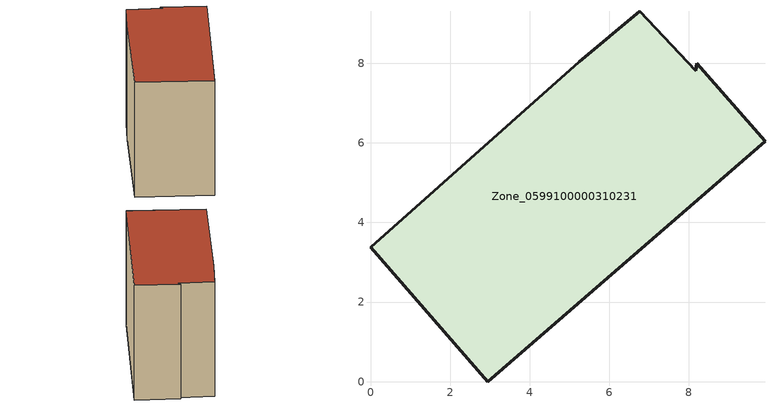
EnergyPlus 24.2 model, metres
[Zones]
Zone_0599100000310231
 floor ground (C_G): 8.2,8.01 9.91,6.04 2.94,0 0,3.38 5.25,8.04 6.77,9.3 8.17,7.82 z0
 wall outside (C_F): 2.94,0 9.91,6.04 8.2,8.01 8.17,7.82 6.77,9.3 5.25,8.04 0,3.38 2.94,0 z0:7.2
 roof outside (C_R): 9.91,6.04 8.2,8.01 8.17,7.82 6.77,9.3 5.25,8.04 0,3.38 2.94,0 z7.2
[BUILDING]
Pand.0599100000310231: North Axis=0; Terrain=City; Loads Convergence Tolerance Value=0.04; Temperature Convergence Tolerance Value=0.4; Solar Distribution=FullExterior; Maximum Number of Warmup Days=25; Minimum Number of Warmup Days=1
[Site:Location]
Rotterdam.The.Hague.AP_ZH_NLD Design_Conditions: Latitude=51.96; Longitude=4.45; Time Zone=1; Elevation=-4.5
[SITE:GROUNDTEMPERATURE:BUILDINGSURFACE]
18, 18, 18, 18, 18, 18, 18, 18, 18, 18, 18, 18
[MATERIAL] Thermal Absorptance=0.9; Solar Absorptance=0.7; Visible Absorptance=0.7
Name | Roughness | Thickness | Conductivity | Density | Specific Heat
G.TI.1946 | MediumSmooth | 0.15 | 1 | 540 | 1210
F.TI.1946 | Rough | 0.3 | 0.857143 | 1920 | 840
R.TI.1946 | MediumRough | 0.2 | 0.1 | 1500 | 1000
[CONSTRUCTION]
C_G: G.TI.1946
C_F: F.TI.1946
C_R: R.TI.1946
[ZONE]
Zone_0599100000310231: Type=1; Multiplier=1; Ceiling Height=Autocalculate; Volume=Autocalculate; Floor Area=autocalculate; Part of Total Floor Area=Yes
[ZONEINFILTRATION:DESIGNFLOWRATE]
Infil_Zone_0599100000310231: Zone or ZoneList or Space or SpaceList=Zone_0599100000310231; Schedule=AlwaysOn; Design Flow Rate Calculation Method=Flow/Area; Flow Rate per Floor Area=0.003; Constant Term Coefficient=1; Temperature Term Coefficient=0; Velocity Term Coefficient=0; Velocity Squared Term Coefficient=0
[HVACTEMPLATE:ZONE:IDEALLOADSAIRSYSTEM]
Zone_0599100000310231: Maximum Heating Supply Air Temperature=50; Minimum Cooling Supply Air Temperature=13; Maximum Heating Supply Air Humidity Ratio=0.0156; Minimum Cooling Supply Air Humidity Ratio=0.0077; Heating Limit=NoLimit; Cooling Limit=NoLimit; Dehumidification Control Type=ConstantSensibleHeatRatio; Cooling Sensible Heat Ratio=0.7; Dehumidification Setpoint=60; Humidification Control Type=None; Humidification Setpoint=30; Outdoor Air Method=None; Outdoor Air Flow Rate per Person=0.00944; Outdoor Air Flow Rate per Zone Floor Area=0; Outdoor Air Flow Rate per Zone=0; Demand Controlled Ventilation Type=None; Outdoor Air Economizer Type=NoEconomizer; Heat Recovery Type=None; Sensible Heat Recovery Effectiveness=0.7; Latent Heat Recovery Effectiveness=0.65
[ZONECONTROL:THERMOSTAT]
ThermostatControl_Zone_0599100000310231: Zone or ZoneList=Zone_0599100000310231; Control Type Schedule=DualSetpointControlType; Control 1=Thermostat_Zone_0599100000310231; Temperature Difference Between Cutout And Setpoint=0
[THERMOSTATSETPOINT:DUALSETPOINT]
Thermostat_Zone_0599100000310231: Heating Setpoint Temperature Schedule=HeatingSetpoint_Zone_0599100000310231; Cooling Setpoint Temperature Schedule=CoolingSetpoint_Zone_0599100000310231
[SCHEDULE:COMPACT]
HeatingSetpoint_Zone_0599100000310231: Through: 12/31, For: AllDays, Until: 24:00, 21
CoolingSetpoint_Zone_0599100000310231: Through: 12/31, For: AllDays, Until: 24:00, 24
DualSetpointControlType: Through: 12/31, For: AllDays, Until: 24:00, 4
AlwaysOn: Through: 12/31, For: AllDays, Until: 24:00, 1
